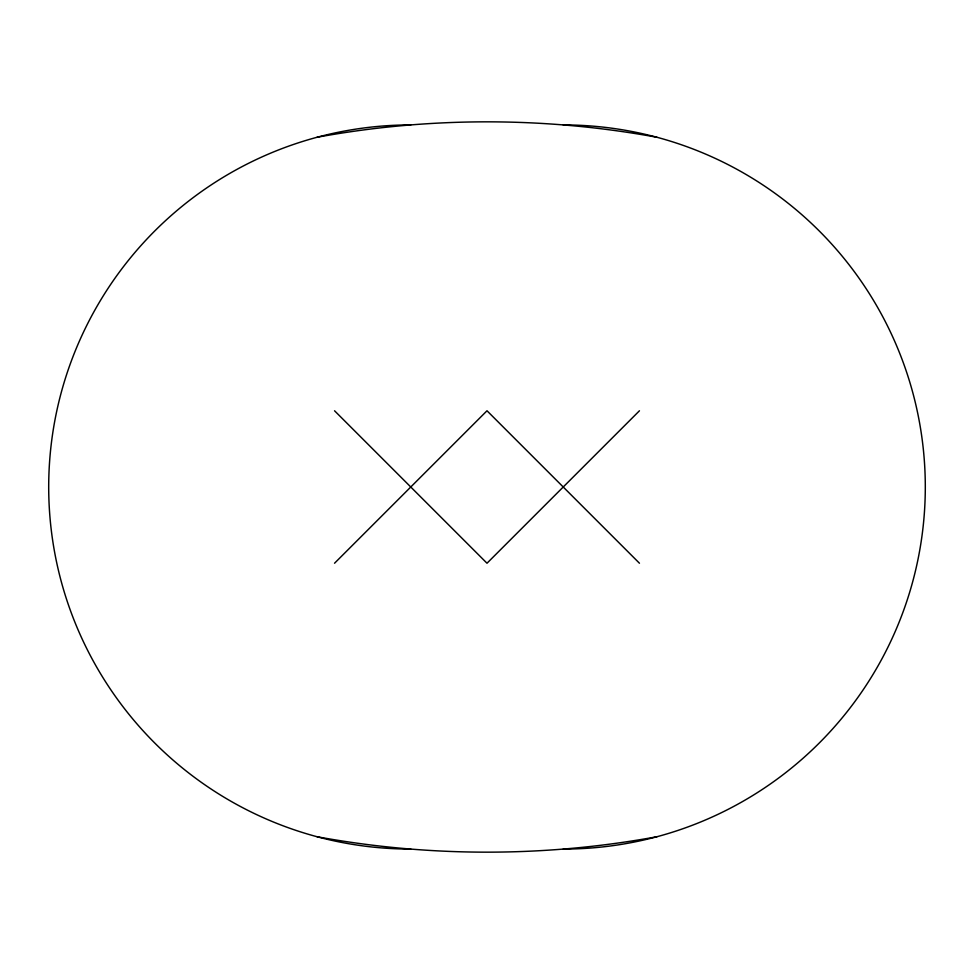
<?xml version="1.0" encoding="UTF-8"?>
<svg xmlns="http://www.w3.org/2000/svg" width="974" height="974" viewBox="0 0 974 974"><rect width="100%" height="100%" fill="white"/><g stroke="black" fill="none" stroke-linecap="round" stroke-linejoin="round"><path stroke-width="1.46" d="M334.545 563.228L487 410.772L639.455 563.228M639.455 410.772L487 563.228L334.545 410.772M410.772 849.072A362.072 362.072 0 0 1 48.7 487A362.072 362.072 0 0 1 410.772 124.928M317.061 137.261A944.147 944.147 0 0 1 656.939 137.261M656.939 836.739A944.147 944.147 0 0 1 317.061 836.739M563.228 124.928A362.072 362.072 0 0 1 925.3 487A362.072 362.072 0 0 1 563.228 849.072"/></g></svg>
